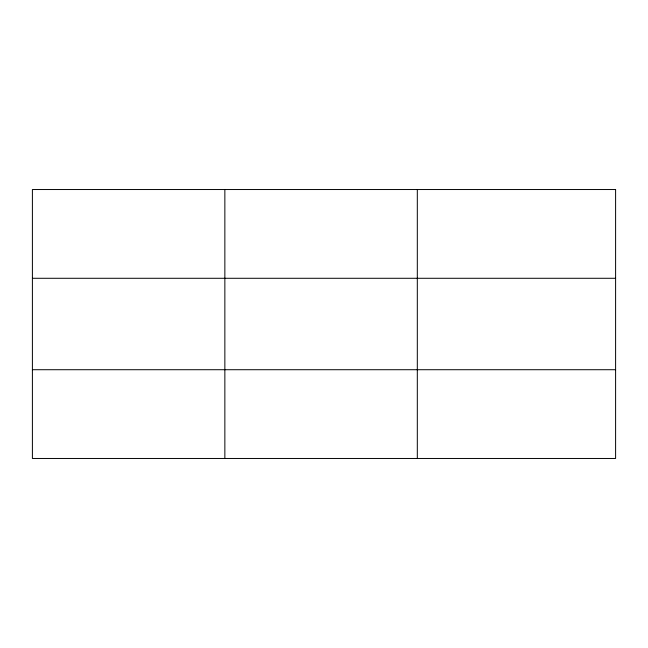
<?xml version="1.0" encoding="UTF-8"?>
<svg xmlns="http://www.w3.org/2000/svg" width="648" height="648" viewBox="0 0 648 648"><rect width="100%" height="100%" fill="white"/><g stroke="black" fill="none" stroke-linecap="round" stroke-linejoin="round"><path stroke-width="0.97" d="M224.856 189.532L224.856 458.468M417.312 189.532L417.312 458.468M32.4 278.284L615.6 278.284M32.4 369.716L615.6 369.716M615.6 189.532L615.6 458.468L32.4 458.468L32.4 189.532L615.6 189.532"/></g></svg>
